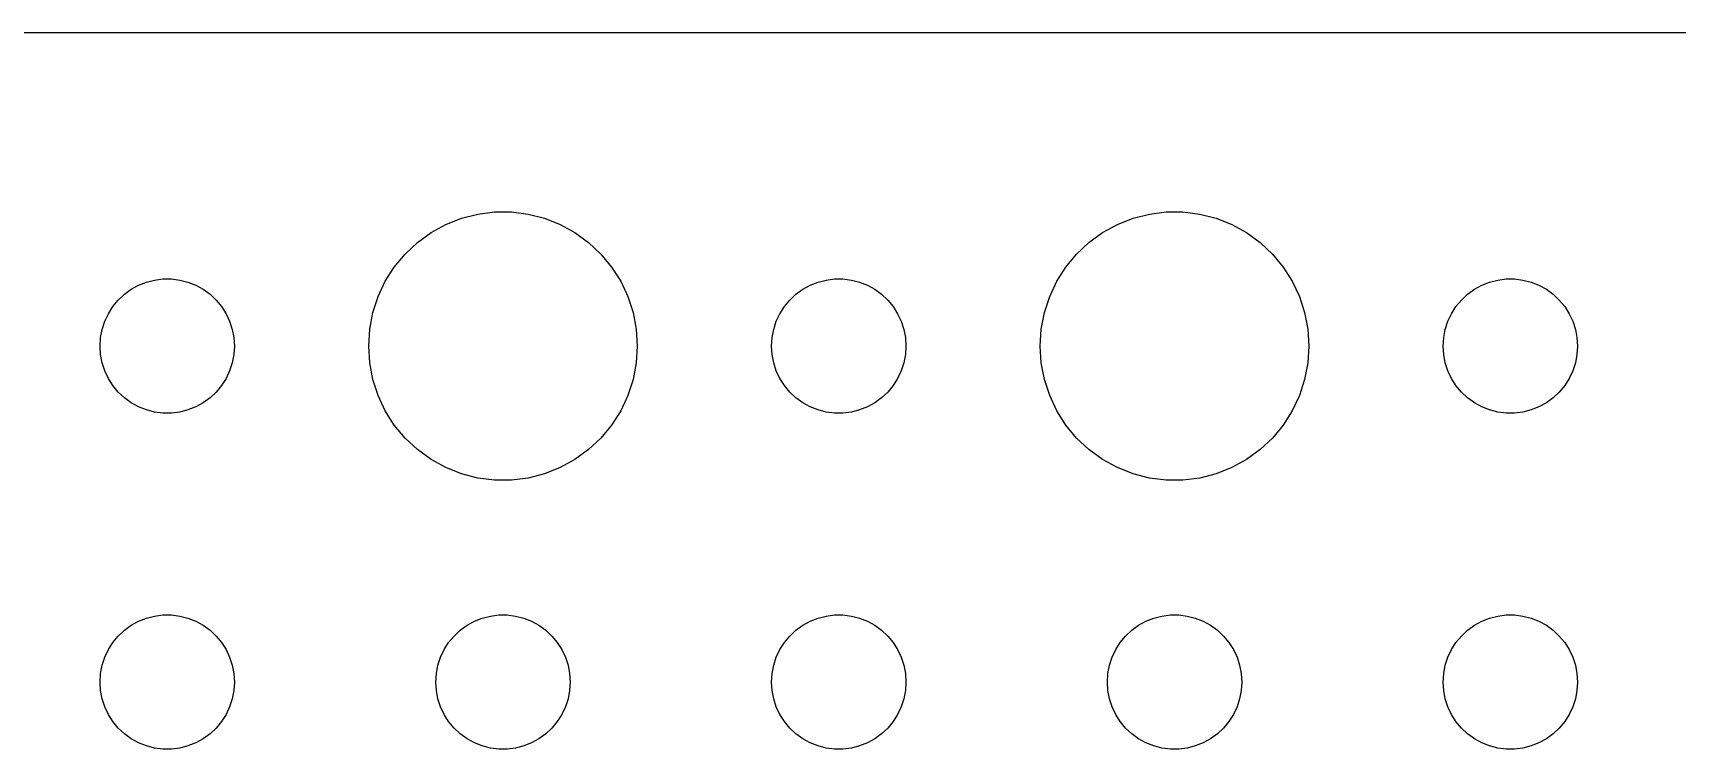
# Model space of a CAD drawing. Header units: metres. Extents: x -157 to 157, y -37 to 37.
# Drawn here: x 79.5 to 116.22, y 21 to 36.99 of the extents above; entities that cross this region are included whole.
import ezdxf

# ---------------------------------------------------------------- set-up
doc = ezdxf.new("R2010")
doc.units = ezdxf.units.M

msp = doc.modelspace()

# ---------------------------------------------------------------- linework, layer by layer
for p, q in [((152.314, 36.9901), (-152.314, 36.9901)), ((88.3925, 32.533), (88.7227, 32.7145)), ((88.7227, 32.7145), (89.073, 32.8532)), ((89.073, 32.8532), (89.4379, 32.9469)), ((89.4379, 32.9469), (89.8116, 32.9941)), ((89.8116, 32.9941), (90.1884, 32.9941)), ((90.1884, 32.9941), (90.5621, 32.9469)), ((90.5621, 32.9469), (90.927, 32.8532)), ((90.927, 32.8532), (91.2773, 32.7145)), ((91.2773, 32.7145), (91.6075, 32.533)), ((103.393, 32.533), (103.723, 32.7145)), ((103.723, 32.7145), (104.073, 32.8532)), ((104.073, 32.8532), (104.438, 32.9469)), ((104.438, 32.9469), (104.812, 32.9941)), ((104.812, 32.9941), (105.188, 32.9941)), ((105.188, 32.9941), (105.562, 32.9469)), ((105.562, 32.9469), (105.927, 32.8532)), ((105.927, 32.8532), (106.277, 32.7145)), ((106.277, 32.7145), (106.607, 32.533)), ((88.0877, 32.3115), (88.3925, 32.533)), ((91.6075, 32.533), (91.9123, 32.3115)), ((103.088, 32.3115), (103.393, 32.533)), ((106.607, 32.533), (106.912, 32.3115)), ((87.573, 31.7634), (87.8131, 32.0536)), ((87.8131, 32.0536), (88.0877, 32.3115)), ((91.9123, 32.3115), (92.1869, 32.0536)), ((92.1869, 32.0536), (92.427, 31.7634)), ((102.573, 31.7634), (102.813, 32.0536)), ((102.813, 32.0536), (103.088, 32.3115)), ((106.912, 32.3115), (107.187, 32.0536)), ((107.187, 32.0536), (107.427, 31.7634)), ((87.3711, 31.4453), (87.573, 31.7634)), ((92.427, 31.7634), (92.6289, 31.4453)), ((102.371, 31.4453), (102.573, 31.7634)), ((107.427, 31.7634), (107.629, 31.4453)), ((81.5439, 31.1558), (81.6963, 31.2665)), ((81.6963, 31.2665), (81.8613, 31.3572)), ((81.8613, 31.3572), (82.0365, 31.4266)), ((82.0365, 31.4266), (82.2189, 31.4734)), ((82.2189, 31.4734), (82.4058, 31.497)), ((82.4058, 31.497), (82.5942, 31.497)), ((82.5942, 31.497), (82.7811, 31.4734)), ((82.7811, 31.4734), (82.9635, 31.4266)), ((82.9635, 31.4266), (83.1387, 31.3572)), ((83.1387, 31.3572), (83.3037, 31.2665)), ((83.3037, 31.2665), (83.4561, 31.1558)), ((87.2107, 31.1044), (87.3711, 31.4453)), ((92.6289, 31.4453), (92.7893, 31.1044)), ((96.5439, 31.1558), (96.6963, 31.2665)), ((96.6963, 31.2665), (96.8613, 31.3572)), ((96.8613, 31.3572), (97.0365, 31.4266)), ((97.0365, 31.4266), (97.2189, 31.4734)), ((97.2189, 31.4734), (97.4058, 31.497)), ((97.4058, 31.497), (97.5942, 31.497)), ((97.5942, 31.497), (97.7811, 31.4734)), ((97.7811, 31.4734), (97.9635, 31.4266)), ((97.9635, 31.4266), (98.1387, 31.3572)), ((98.1387, 31.3572), (98.3037, 31.2665)), ((98.3037, 31.2665), (98.4561, 31.1558)), ((102.211, 31.1044), (102.371, 31.4453)), ((107.629, 31.4453), (107.789, 31.1044)), ((111.544, 31.1558), (111.696, 31.2665)), ((111.696, 31.2665), (111.861, 31.3572)), ((111.861, 31.3572), (112.036, 31.4266)), ((112.036, 31.4266), (112.219, 31.4734)), ((112.219, 31.4734), (112.406, 31.497)), ((112.406, 31.497), (112.594, 31.497)), ((112.594, 31.497), (112.781, 31.4734)), ((112.781, 31.4734), (112.964, 31.4266)), ((112.964, 31.4266), (113.139, 31.3572)), ((113.139, 31.3572), (113.304, 31.2665)), ((113.304, 31.2665), (113.456, 31.1558)), ((81.1855, 30.7226), (81.2865, 30.8817)), ((81.2865, 30.8817), (81.4065, 31.0268)), ((81.4065, 31.0268), (81.5439, 31.1558)), ((83.4561, 31.1558), (83.5934, 31.0268)), ((83.5934, 31.0268), (83.7135, 30.8817)), ((83.7135, 30.8817), (83.8145, 30.7226)), ((87.0943, 30.7461), (87.2107, 31.1044)), ((92.7893, 31.1044), (92.9057, 30.7461)), ((96.1855, 30.7226), (96.2865, 30.8817)), ((96.2865, 30.8817), (96.4065, 31.0268)), ((96.4065, 31.0268), (96.5439, 31.1558)), ((98.4561, 31.1558), (98.5934, 31.0268)), ((98.5934, 31.0268), (98.7135, 30.8817)), ((98.7135, 30.8817), (98.8145, 30.7226)), ((102.094, 30.7461), (102.211, 31.1044)), ((107.789, 31.1044), (107.906, 30.7461)), ((111.186, 30.7226), (111.286, 30.8817)), ((111.286, 30.8817), (111.407, 31.0268)), ((111.407, 31.0268), (111.544, 31.1558)), ((113.456, 31.1558), (113.593, 31.0268)), ((113.593, 31.0268), (113.714, 30.8817)), ((113.714, 30.8817), (113.814, 30.7226)), ((81.0471, 30.373), (81.1053, 30.5522)), ((81.1053, 30.5522), (81.1855, 30.7226)), ((83.8145, 30.7226), (83.8947, 30.5522)), ((83.8947, 30.5522), (83.9529, 30.373)), ((87.0237, 30.376), (87.0943, 30.7461)), ((92.9057, 30.7461), (92.9763, 30.376)), ((96.0471, 30.373), (96.1053, 30.5522)), ((96.1053, 30.5522), (96.1855, 30.7226)), ((98.8145, 30.7226), (98.8947, 30.5522)), ((98.8947, 30.5522), (98.9529, 30.373)), ((102.024, 30.376), (102.094, 30.7461)), ((107.906, 30.7461), (107.976, 30.376)), ((111.047, 30.373), (111.105, 30.5522)), ((111.105, 30.5522), (111.186, 30.7226)), ((113.814, 30.7226), (113.895, 30.5522)), ((113.895, 30.5522), (113.953, 30.373)), ((81, 30), (81.0118, 30.188)), ((81.0118, 30.188), (81.0471, 30.373)), ((83.9529, 30.373), (83.9882, 30.188)), ((83.9882, 30.188), (84, 30)), ((87, 30), (87.0237, 30.376)), ((92.9763, 30.376), (93, 30)), ((96, 30), (96.0118, 30.188)), ((96.0118, 30.188), (96.0471, 30.373)), ((98.9529, 30.373), (98.9882, 30.188)), ((98.9882, 30.188), (99, 30)), ((102, 30), (102.024, 30.376)), ((107.976, 30.376), (108, 30)), ((111, 30), (111.012, 30.188)), ((111.012, 30.188), (111.047, 30.373)), ((113.953, 30.373), (113.988, 30.188)), ((113.988, 30.188), (114, 30)), ((81.0118, 29.812), (81, 30)), ((81.0471, 29.627), (81.0118, 29.812)), ((83.9882, 29.812), (83.9529, 29.627)), ((84, 30), (83.9882, 29.812)), ((87.0237, 29.624), (87, 30)), ((93, 30), (92.9763, 29.624)), ((96.0118, 29.812), (96, 30)), ((96.0471, 29.627), (96.0118, 29.812)), ((98.9882, 29.812), (98.9529, 29.627)), ((99, 30), (98.9882, 29.812)), ((102.024, 29.624), (102, 30)), ((108, 30), (107.976, 29.624)), ((111.012, 29.812), (111, 30)), ((111.047, 29.627), (111.012, 29.812)), ((113.988, 29.812), (113.953, 29.627)), ((114, 30), (113.988, 29.812)), ((81.1053, 29.4478), (81.0471, 29.627)), ((81.1855, 29.2774), (81.1053, 29.4478)), ((83.8947, 29.4478), (83.8145, 29.2774)), ((83.9529, 29.627), (83.8947, 29.4478)), ((87.0943, 29.2539), (87.0237, 29.624)), ((92.9763, 29.624), (92.9057, 29.2539)), ((96.1053, 29.4478), (96.0471, 29.627)), ((96.1855, 29.2774), (96.1053, 29.4478)), ((98.8947, 29.4478), (98.8145, 29.2774)), ((98.9529, 29.627), (98.8947, 29.4478)), ((102.094, 29.2539), (102.024, 29.624)), ((107.976, 29.624), (107.906, 29.2539)), ((111.105, 29.4478), (111.047, 29.627)), ((111.186, 29.2774), (111.105, 29.4478)), ((113.895, 29.4478), (113.814, 29.2774)), ((113.953, 29.627), (113.895, 29.4478)), ((81.2865, 29.1183), (81.1855, 29.2774)), ((81.4065, 28.9732), (81.2865, 29.1183)), ((83.7135, 29.1183), (83.5934, 28.9732)), ((83.8145, 29.2774), (83.7135, 29.1183)), ((87.2107, 28.8956), (87.0943, 29.2539)), ((92.9057, 29.2539), (92.7893, 28.8956)), ((96.2865, 29.1183), (96.1855, 29.2774)), ((96.4065, 28.9732), (96.2865, 29.1183)), ((98.7135, 29.1183), (98.5934, 28.9732)), ((98.8145, 29.2774), (98.7135, 29.1183)), ((102.211, 28.8956), (102.094, 29.2539)), ((107.906, 29.2539), (107.789, 28.8956)), ((111.286, 29.1183), (111.186, 29.2774)), ((111.407, 28.9732), (111.286, 29.1183)), ((113.714, 29.1183), (113.593, 28.9732)), ((113.814, 29.2774), (113.714, 29.1183)), ((81.5439, 28.8442), (81.4065, 28.9732)), ((81.6963, 28.7335), (81.5439, 28.8442)), ((81.8613, 28.6427), (81.6963, 28.7335)), ((83.3037, 28.7335), (83.1387, 28.6427)), ((83.4561, 28.8442), (83.3037, 28.7335)), ((83.5934, 28.9732), (83.4561, 28.8442)), ((87.3711, 28.5547), (87.2107, 28.8956)), ((92.7893, 28.8956), (92.6289, 28.5547)), ((96.5439, 28.8442), (96.4065, 28.9732)), ((96.6963, 28.7335), (96.5439, 28.8442)), ((96.8613, 28.6427), (96.6963, 28.7335)), ((98.3037, 28.7335), (98.1387, 28.6427)), ((98.4561, 28.8442), (98.3037, 28.7335)), ((98.5934, 28.9732), (98.4561, 28.8442)), ((102.371, 28.5547), (102.211, 28.8956)), ((107.789, 28.8956), (107.629, 28.5547)), ((111.544, 28.8442), (111.407, 28.9732)), ((111.696, 28.7335), (111.544, 28.8442)), ((111.861, 28.6427), (111.696, 28.7335)), ((113.304, 28.7335), (113.139, 28.6427)), ((113.456, 28.8442), (113.304, 28.7335)), ((113.593, 28.9732), (113.456, 28.8442)), ((82.0365, 28.5734), (81.8613, 28.6427)), ((82.2189, 28.5266), (82.0365, 28.5734)), ((82.4058, 28.503), (82.2189, 28.5266)), ((82.5942, 28.503), (82.4058, 28.503)), ((82.7811, 28.5266), (82.5942, 28.503)), ((82.9635, 28.5734), (82.7811, 28.5266)), ((83.1387, 28.6427), (82.9635, 28.5734)), ((87.573, 28.2366), (87.3711, 28.5547)), ((92.6289, 28.5547), (92.427, 28.2366)), ((97.0365, 28.5734), (96.8613, 28.6427)), ((97.2189, 28.5266), (97.0365, 28.5734)), ((97.4058, 28.503), (97.2189, 28.5266)), ((97.5942, 28.503), (97.4058, 28.503)), ((97.7811, 28.5266), (97.5942, 28.503)), ((97.9635, 28.5734), (97.7811, 28.5266)), ((98.1387, 28.6427), (97.9635, 28.5734)), ((102.573, 28.2366), (102.371, 28.5547)), ((107.629, 28.5547), (107.427, 28.2366)), ((112.036, 28.5734), (111.861, 28.6427)), ((112.219, 28.5266), (112.036, 28.5734)), ((112.406, 28.503), (112.219, 28.5266)), ((112.594, 28.503), (112.406, 28.503)), ((112.781, 28.5266), (112.594, 28.503)), ((112.964, 28.5734), (112.781, 28.5266)), ((113.139, 28.6427), (112.964, 28.5734)), ((87.8131, 27.9464), (87.573, 28.2366)), ((88.0877, 27.6884), (87.8131, 27.9464)), ((92.1869, 27.9464), (91.9123, 27.6884)), ((92.427, 28.2366), (92.1869, 27.9464)), ((102.813, 27.9464), (102.573, 28.2366)), ((103.088, 27.6884), (102.813, 27.9464)), ((107.187, 27.9464), (106.912, 27.6884)), ((107.427, 28.2366), (107.187, 27.9464)), ((88.3925, 27.467), (88.0877, 27.6884)), ((91.9123, 27.6884), (91.6075, 27.467)), ((103.393, 27.467), (103.088, 27.6884)), ((106.912, 27.6884), (106.607, 27.467)), ((88.7227, 27.2855), (88.3925, 27.467)), ((89.073, 27.1468), (88.7227, 27.2855)), ((91.2773, 27.2855), (90.927, 27.1468)), ((91.6075, 27.467), (91.2773, 27.2855)), ((103.723, 27.2855), (103.393, 27.467)), ((104.073, 27.1468), (103.723, 27.2855)), ((106.277, 27.2855), (105.927, 27.1468)), ((106.607, 27.467), (106.277, 27.2855)), ((89.4379, 27.0531), (89.073, 27.1468)), ((89.8116, 27.0059), (89.4379, 27.0531)), ((90.1884, 27.0059), (89.8116, 27.0059)), ((90.5621, 27.0531), (90.1884, 27.0059)), ((90.927, 27.1468), (90.5621, 27.0531)), ((104.438, 27.0531), (104.073, 27.1468)), ((104.812, 27.0059), (104.438, 27.0531)), ((105.188, 27.0059), (104.812, 27.0059)), ((105.562, 27.0531), (105.188, 27.0059)), ((105.927, 27.1468), (105.562, 27.0531)), ((81.8613, 23.8572), (82.0365, 23.9266)), ((82.0365, 23.9266), (82.2189, 23.9734)), ((82.2189, 23.9734), (82.4058, 23.997)), ((82.4058, 23.997), (82.5942, 23.997)), ((82.5942, 23.997), (82.7811, 23.9734)), ((82.7811, 23.9734), (82.9635, 23.9266)), ((82.9635, 23.9266), (83.1387, 23.8572)), ((89.3613, 23.8572), (89.5365, 23.9266)), ((89.5365, 23.9266), (89.7189, 23.9734)), ((89.7189, 23.9734), (89.9058, 23.997)), ((89.9058, 23.997), (90.0942, 23.997)), ((90.0942, 23.997), (90.2811, 23.9734)), ((90.2811, 23.9734), (90.4635, 23.9266)), ((90.4635, 23.9266), (90.6387, 23.8572)), ((96.8613, 23.8572), (97.0365, 23.9266)), ((97.0365, 23.9266), (97.2189, 23.9734)), ((97.2189, 23.9734), (97.4058, 23.997)), ((97.4058, 23.997), (97.5942, 23.997)), ((97.5942, 23.997), (97.7811, 23.9734)), ((97.7811, 23.9734), (97.9635, 23.9266)), ((97.9635, 23.9266), (98.1387, 23.8572)), ((104.361, 23.8572), (104.536, 23.9266)), ((104.536, 23.9266), (104.719, 23.9734)), ((104.719, 23.9734), (104.906, 23.997)), ((104.906, 23.997), (105.094, 23.997)), ((105.094, 23.997), (105.281, 23.9734)), ((105.281, 23.9734), (105.464, 23.9266)), ((105.464, 23.9266), (105.639, 23.8572)), ((111.861, 23.8572), (112.036, 23.9266)), ((112.036, 23.9266), (112.219, 23.9734)), ((112.219, 23.9734), (112.406, 23.997)), ((112.406, 23.997), (112.594, 23.997)), ((112.594, 23.997), (112.781, 23.9734)), ((112.781, 23.9734), (112.964, 23.9266)), ((112.964, 23.9266), (113.139, 23.8572)), ((81.2865, 23.3817), (81.4065, 23.5268)), ((81.4065, 23.5268), (81.5439, 23.6558)), ((81.5439, 23.6558), (81.6963, 23.7665)), ((81.6963, 23.7665), (81.8613, 23.8572)), ((83.1387, 23.8572), (83.3037, 23.7665)), ((83.3037, 23.7665), (83.4561, 23.6558)), ((83.4561, 23.6558), (83.5934, 23.5268)), ((83.5934, 23.5268), (83.7135, 23.3817)), ((88.7865, 23.3817), (88.9065, 23.5268)), ((88.9065, 23.5268), (89.0439, 23.6558)), ((89.0439, 23.6558), (89.1963, 23.7665)), ((89.1963, 23.7665), (89.3613, 23.8572)), ((90.6387, 23.8572), (90.8037, 23.7665)), ((90.8037, 23.7665), (90.9561, 23.6558)), ((90.9561, 23.6558), (91.0934, 23.5268)), ((91.0934, 23.5268), (91.2135, 23.3817)), ((96.2865, 23.3817), (96.4065, 23.5268)), ((96.4065, 23.5268), (96.5439, 23.6558)), ((96.5439, 23.6558), (96.6963, 23.7665)), ((96.6963, 23.7665), (96.8613, 23.8572)), ((98.1387, 23.8572), (98.3037, 23.7665)), ((98.3037, 23.7665), (98.4561, 23.6558)), ((98.4561, 23.6558), (98.5934, 23.5268)), ((98.5934, 23.5268), (98.7135, 23.3817)), ((103.786, 23.3817), (103.907, 23.5268)), ((103.907, 23.5268), (104.044, 23.6558)), ((104.044, 23.6558), (104.196, 23.7665)), ((104.196, 23.7665), (104.361, 23.8572)), ((105.639, 23.8572), (105.804, 23.7665)), ((105.804, 23.7665), (105.956, 23.6558)), ((105.956, 23.6558), (106.093, 23.5268)), ((106.093, 23.5268), (106.214, 23.3817)), ((111.286, 23.3817), (111.407, 23.5268)), ((111.407, 23.5268), (111.544, 23.6558)), ((111.544, 23.6558), (111.696, 23.7665)), ((111.696, 23.7665), (111.861, 23.8572)), ((113.139, 23.8572), (113.304, 23.7665)), ((113.304, 23.7665), (113.456, 23.6558)), ((113.456, 23.6558), (113.593, 23.5268)), ((113.593, 23.5268), (113.714, 23.3817)), ((81.1053, 23.0522), (81.1855, 23.2226)), ((81.1855, 23.2226), (81.2865, 23.3817)), ((83.7135, 23.3817), (83.8145, 23.2226)), ((83.8145, 23.2226), (83.8947, 23.0522)), ((88.6053, 23.0522), (88.6855, 23.2226)), ((88.6855, 23.2226), (88.7865, 23.3817)), ((91.2135, 23.3817), (91.3145, 23.2226)), ((91.3145, 23.2226), (91.3947, 23.0522)), ((96.1053, 23.0522), (96.1855, 23.2226)), ((96.1855, 23.2226), (96.2865, 23.3817)), ((98.7135, 23.3817), (98.8145, 23.2226)), ((98.8145, 23.2226), (98.8947, 23.0522)), ((103.605, 23.0522), (103.686, 23.2226)), ((103.686, 23.2226), (103.786, 23.3817)), ((106.214, 23.3817), (106.314, 23.2226)), ((106.314, 23.2226), (106.395, 23.0522)), ((111.105, 23.0522), (111.186, 23.2226)), ((111.186, 23.2226), (111.286, 23.3817)), ((113.714, 23.3817), (113.814, 23.2226)), ((113.814, 23.2226), (113.895, 23.0522)), ((81.0118, 22.688), (81.0471, 22.873)), ((81.0471, 22.873), (81.1053, 23.0522)), ((83.8947, 23.0522), (83.9529, 22.873)), ((83.9529, 22.873), (83.9882, 22.688)), ((88.5118, 22.688), (88.5471, 22.873)), ((88.5471, 22.873), (88.6053, 23.0522)), ((91.3947, 23.0522), (91.4529, 22.873)), ((91.4529, 22.873), (91.4882, 22.688)), ((96.0118, 22.688), (96.0471, 22.873)), ((96.0471, 22.873), (96.1053, 23.0522)), ((98.8947, 23.0522), (98.9529, 22.873)), ((98.9529, 22.873), (98.9882, 22.688)), ((103.512, 22.688), (103.547, 22.873)), ((103.547, 22.873), (103.605, 23.0522)), ((106.395, 23.0522), (106.453, 22.873)), ((106.453, 22.873), (106.488, 22.688)), ((111.012, 22.688), (111.047, 22.873)), ((111.047, 22.873), (111.105, 23.0522)), ((113.895, 23.0522), (113.953, 22.873)), ((113.953, 22.873), (113.988, 22.688)), ((81, 22.5), (81.0118, 22.688)), ((81.0118, 22.312), (81, 22.5)), ((83.9882, 22.688), (84, 22.5)), ((84, 22.5), (83.9882, 22.312)), ((88.5, 22.5), (88.5118, 22.688)), ((88.5118, 22.312), (88.5, 22.5)), ((91.4882, 22.688), (91.5, 22.5)), ((91.5, 22.5), (91.4882, 22.312)), ((96, 22.5), (96.0118, 22.688)), ((96.0118, 22.312), (96, 22.5)), ((98.9882, 22.688), (99, 22.5)), ((99, 22.5), (98.9882, 22.312)), ((103.5, 22.5), (103.512, 22.688)), ((103.512, 22.312), (103.5, 22.5)), ((106.488, 22.688), (106.5, 22.5)), ((106.5, 22.5), (106.488, 22.312)), ((111, 22.5), (111.012, 22.688)), ((111.012, 22.312), (111, 22.5)), ((113.988, 22.688), (114, 22.5)), ((114, 22.5), (113.988, 22.312)), ((81.0471, 22.127), (81.0118, 22.312)), ((81.1053, 21.9478), (81.0471, 22.127)), ((83.9529, 22.127), (83.8947, 21.9478)), ((83.9882, 22.312), (83.9529, 22.127)), ((88.5471, 22.127), (88.5118, 22.312)), ((88.6053, 21.9478), (88.5471, 22.127)), ((91.4529, 22.127), (91.3947, 21.9478)), ((91.4882, 22.312), (91.4529, 22.127)), ((96.0471, 22.127), (96.0118, 22.312)), ((96.1053, 21.9478), (96.0471, 22.127)), ((98.9529, 22.127), (98.8947, 21.9478)), ((98.9882, 22.312), (98.9529, 22.127)), ((103.547, 22.127), (103.512, 22.312)), ((103.605, 21.9478), (103.547, 22.127)), ((106.453, 22.127), (106.395, 21.9478)), ((106.488, 22.312), (106.453, 22.127)), ((111.047, 22.127), (111.012, 22.312)), ((111.105, 21.9478), (111.047, 22.127)), ((113.953, 22.127), (113.895, 21.9478)), ((113.988, 22.312), (113.953, 22.127)), ((81.1855, 21.7774), (81.1053, 21.9478)), ((81.2865, 21.6183), (81.1855, 21.7774)), ((83.8145, 21.7774), (83.7135, 21.6183)), ((83.8947, 21.9478), (83.8145, 21.7774)), ((88.6855, 21.7774), (88.6053, 21.9478)), ((88.7865, 21.6183), (88.6855, 21.7774)), ((91.3145, 21.7774), (91.2135, 21.6183)), ((91.3947, 21.9478), (91.3145, 21.7774)), ((96.1855, 21.7774), (96.1053, 21.9478)), ((96.2865, 21.6183), (96.1855, 21.7774)), ((98.8145, 21.7774), (98.7135, 21.6183)), ((98.8947, 21.9478), (98.8145, 21.7774)), ((103.686, 21.7774), (103.605, 21.9478)), ((103.786, 21.6183), (103.686, 21.7774)), ((106.314, 21.7774), (106.214, 21.6183)), ((106.395, 21.9478), (106.314, 21.7774)), ((111.186, 21.7774), (111.105, 21.9478)), ((111.286, 21.6183), (111.186, 21.7774)), ((113.814, 21.7774), (113.714, 21.6183)), ((113.895, 21.9478), (113.814, 21.7774)), ((81.4065, 21.4732), (81.2865, 21.6183)), ((81.5439, 21.3442), (81.4065, 21.4732)), ((81.6963, 21.2335), (81.5439, 21.3442)), ((83.4561, 21.3442), (83.3037, 21.2335)), ((83.5934, 21.4732), (83.4561, 21.3442)), ((83.7135, 21.6183), (83.5934, 21.4732)), ((88.9065, 21.4732), (88.7865, 21.6183)), ((89.0439, 21.3442), (88.9065, 21.4732)), ((89.1963, 21.2335), (89.0439, 21.3442)), ((90.9561, 21.3442), (90.8037, 21.2335)), ((91.0934, 21.4732), (90.9561, 21.3442)), ((91.2135, 21.6183), (91.0934, 21.4732)), ((96.4065, 21.4732), (96.2865, 21.6183)), ((96.5439, 21.3442), (96.4065, 21.4732)), ((96.6963, 21.2335), (96.5439, 21.3442)), ((98.4561, 21.3442), (98.3037, 21.2335)), ((98.5934, 21.4732), (98.4561, 21.3442)), ((98.7135, 21.6183), (98.5934, 21.4732)), ((103.907, 21.4732), (103.786, 21.6183)), ((104.044, 21.3442), (103.907, 21.4732)), ((104.196, 21.2335), (104.044, 21.3442)), ((105.956, 21.3442), (105.804, 21.2335)), ((106.093, 21.4732), (105.956, 21.3442)), ((106.214, 21.6183), (106.093, 21.4732)), ((111.407, 21.4732), (111.286, 21.6183)), ((111.544, 21.3442), (111.407, 21.4732)), ((111.696, 21.2335), (111.544, 21.3442)), ((113.456, 21.3442), (113.304, 21.2335)), ((113.593, 21.4732), (113.456, 21.3442)), ((113.714, 21.6183), (113.593, 21.4732)), ((81.8613, 21.1427), (81.6963, 21.2335)), ((82.0365, 21.0734), (81.8613, 21.1427)), ((82.2189, 21.0266), (82.0365, 21.0734)), ((82.4058, 21.003), (82.2189, 21.0266)), ((82.5942, 21.003), (82.4058, 21.003)), ((82.7811, 21.0266), (82.5942, 21.003)), ((82.9635, 21.0734), (82.7811, 21.0266)), ((83.1387, 21.1427), (82.9635, 21.0734)), ((83.3037, 21.2335), (83.1387, 21.1427)), ((89.3613, 21.1427), (89.1963, 21.2335)), ((89.5365, 21.0734), (89.3613, 21.1427)), ((89.7189, 21.0266), (89.5365, 21.0734)), ((89.9058, 21.003), (89.7189, 21.0266)), ((90.0942, 21.003), (89.9058, 21.003)), ((90.2811, 21.0266), (90.0942, 21.003)), ((90.4635, 21.0734), (90.2811, 21.0266)), ((90.6387, 21.1427), (90.4635, 21.0734)), ((90.8037, 21.2335), (90.6387, 21.1427)), ((96.8613, 21.1427), (96.6963, 21.2335)), ((97.0365, 21.0734), (96.8613, 21.1427)), ((97.2189, 21.0266), (97.0365, 21.0734)), ((97.4058, 21.003), (97.2189, 21.0266)), ((97.5942, 21.003), (97.4058, 21.003)), ((97.7811, 21.0266), (97.5942, 21.003)), ((97.9635, 21.0734), (97.7811, 21.0266)), ((98.1387, 21.1427), (97.9635, 21.0734)), ((98.3037, 21.2335), (98.1387, 21.1427)), ((104.361, 21.1427), (104.196, 21.2335)), ((104.536, 21.0734), (104.361, 21.1427)), ((104.719, 21.0266), (104.536, 21.0734)), ((104.906, 21.003), (104.719, 21.0266)), ((105.094, 21.003), (104.906, 21.003)), ((105.281, 21.0266), (105.094, 21.003)), ((105.464, 21.0734), (105.281, 21.0266)), ((105.639, 21.1427), (105.464, 21.0734)), ((105.804, 21.2335), (105.639, 21.1427)), ((111.861, 21.1427), (111.696, 21.2335)), ((112.036, 21.0734), (111.861, 21.1427)), ((112.219, 21.0266), (112.036, 21.0734)), ((112.406, 21.003), (112.219, 21.0266)), ((112.594, 21.003), (112.406, 21.003)), ((112.781, 21.0266), (112.594, 21.003)), ((112.964, 21.0734), (112.781, 21.0266)), ((113.139, 21.1427), (112.964, 21.0734)), ((113.304, 21.2335), (113.139, 21.1427))]:
    msp.add_line(p, q)

doc.saveas('drawing.dxf')
